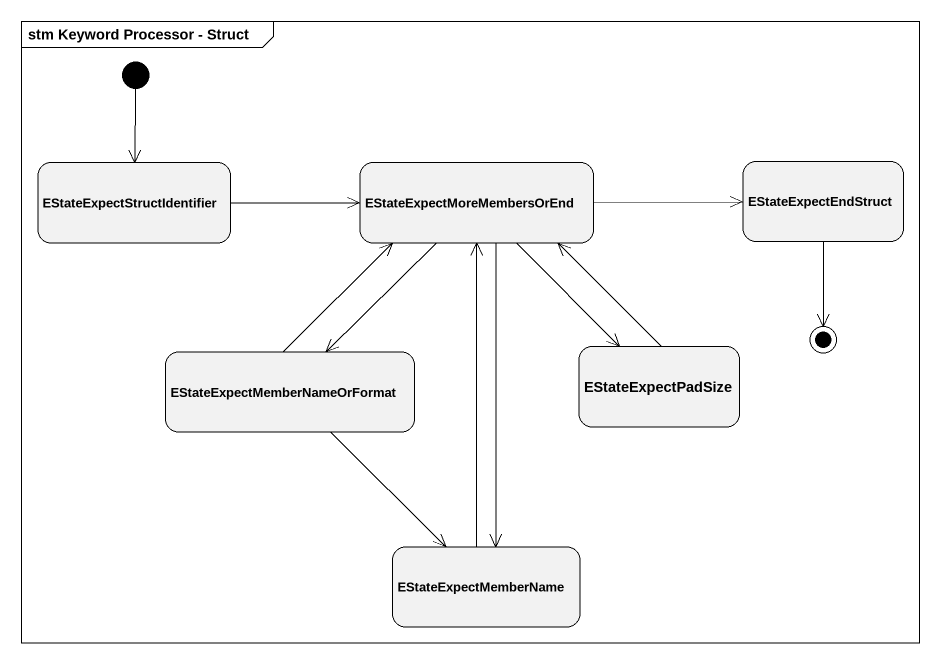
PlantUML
@startuml
mainframe stm Keyword Processor - Struct
hide empty description
state EStateExpectStructIdentifier
state EStateExpectMoreMembersOrEnd
state EStateExpectEndStruct
state "EStateExpectMemberNameOrFormat" as EStateExpectMemberNameOrForm
state EStateExpectPadSize
state EStateExpectMemberName
[*] --> EStateExpectStructIdentifier
EStateExpectStructIdentifier -right-> EStateExpectMoreMembersOrEnd
EStateExpectMoreMembersOrEnd -right-> EStateExpectEndStruct
EStateExpectMoreMembersOrEnd --> EStateExpectMemberNameOrForm
EStateExpectMoreMembersOrEnd --> EStateExpectPadSize
EStateExpectMoreMembersOrEnd --> EStateExpectMemberName
EStateExpectMemberNameOrForm -up-> EStateExpectMoreMembersOrEnd
EStateExpectMemberNameOrForm --> EStateExpectMemberName
EStateExpectPadSize -up-> EStateExpectMoreMembersOrEnd
EStateExpectMemberName -up-> EStateExpectMoreMembersOrEnd
EStateExpectEndStruct --> [*]
@enduml
